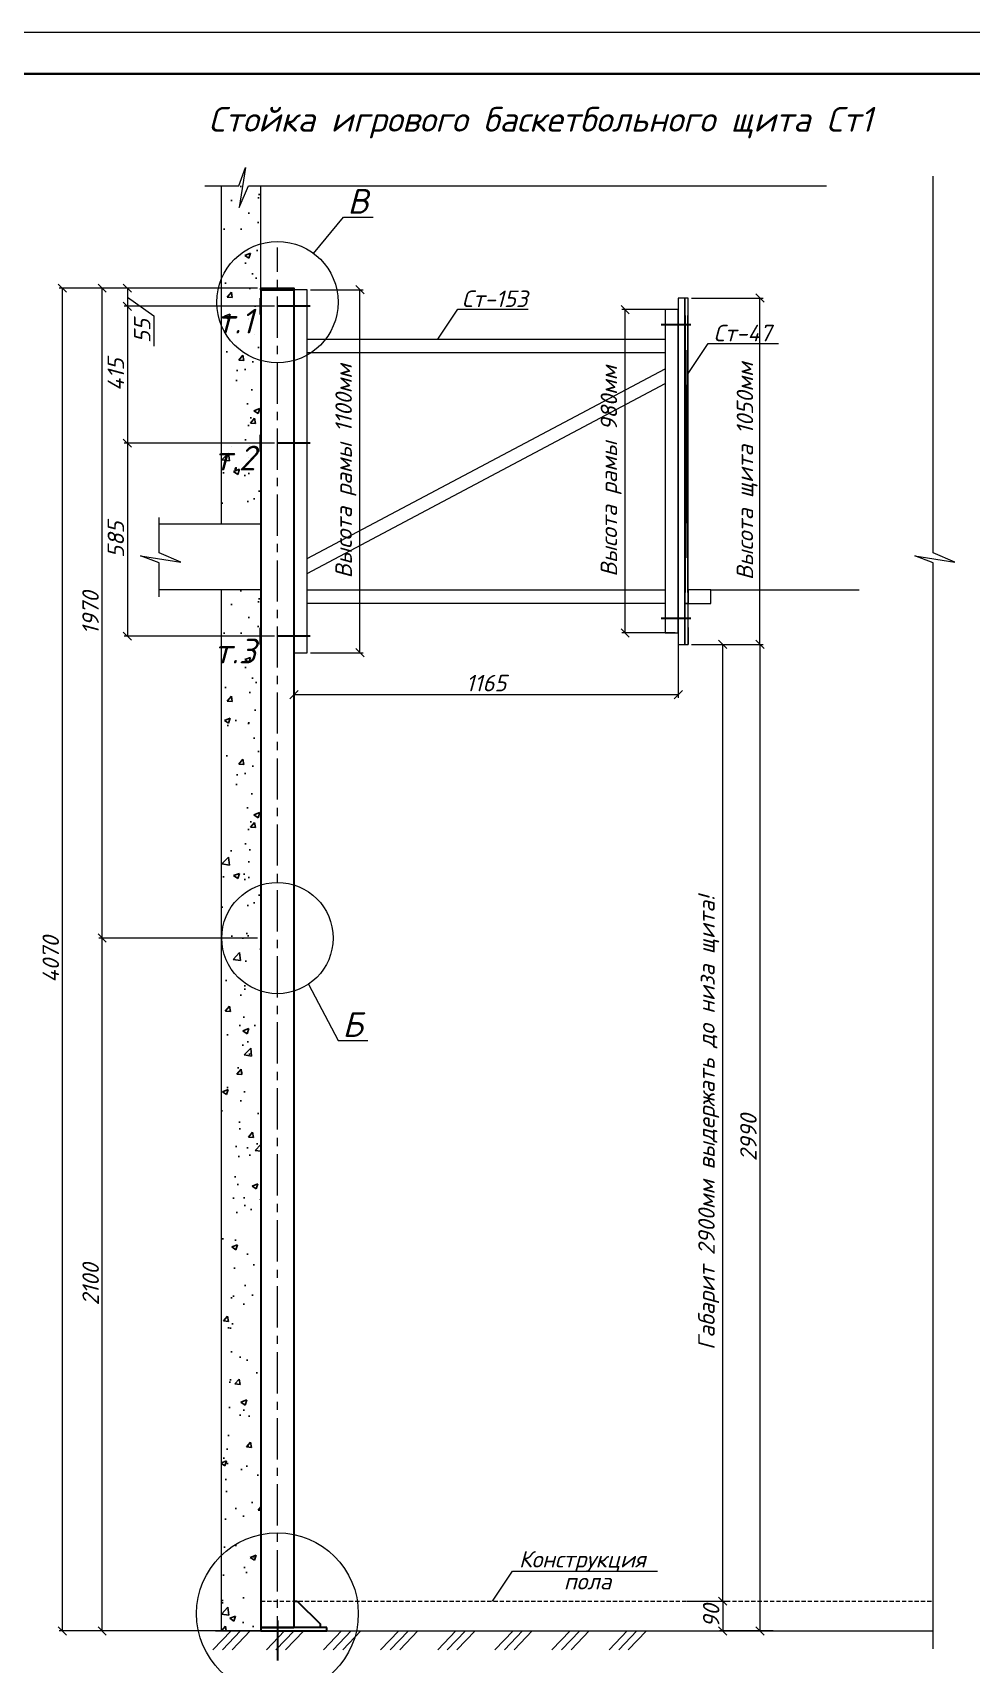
# Model space of a CAD drawing. Header units: millimetres. Extents: x 10124 to 8132345, y -95635 to 1386204.
# Drawn here: x 165391 to 168236, y 58794 to 63740 of the extents above; entities that cross this region are included whole.
import ezdxf

# ---------------------------------------------------------------- set-up
doc = ezdxf.new("R2010")
doc.units = ezdxf.units.MM
doc.linetypes.add('CENTER', pattern=[2, 1.25, -0.25, 0.25, -0.25])
doc.linetypes.add('HIDDEN', pattern=[9.525, 6.35, -3.175])
doc.layers.get('DEFPOINTS').update_dxf_attribs({"color": 1})
for name, color, linetype, lineweight in [('013', 7, 'Continuous', 13), ('030', 7, 'Continuous', 30), ('040', 7, 'Continuous', 40)]:
    doc.layers.add(name, color=color, linetype=linetype, lineweight=lineweight)
doc.layers.add('ФВ-5', color=7, linetype='Continuous')
doc.styles.add('10', font='isocpeui.ttf', dxfattribs={"height": 25})
doc.styles.add('20', font='isocpeui.ttf', dxfattribs={"height": 50})
doc.styles.add('GOST', font='isocpeur.TTF')
doc.dimstyles.new('20', dxfattribs={"dimtxt": 50, "dimasz": 25, "dimexe": 10, "dimexo": 10, "dimgap": 10, "dimtad": 1, "dimtxsty": '20', "dimblk": 'OBLIQUE', "dimcen": 2.5, "dimadec": 0, "dimazin": 0, "dimtfac": 1, "dimtmove": 0, "dimatfit": 3, "dimfxl": 1, "dimlwd": 15, "dimlwe": 15, "dimarcsym": 0})

# ---------------------------------------------------------------- blocks, each defined once
blk = doc.blocks.new('*U2294')
at = {"color": 44, "lineweight": 20, "ltscale": 10}
blk.add_line((420, 297), (0, 297), dxfattribs=at)
at = {"color": 137, "lineweight": 35, "ltscale": 10}
blk.add_line((415, 292), (20, 292), dxfattribs=at)
at = {"color": 44, "lineweight": 13, "style": 'GOST', "oblique": 10, "width": 0.8}
for tag in ['ФОРМАТВЕРТ', 'ФОРМАТГОРИЗ']:
    blk.add_attdef(tag, (368.98, 1.6), '', height=2, dxfattribs=at)
blk = doc.blocks.new('_OBLIQUE')
at = {"color": 0, "linetype": 'ByBlock'}
blk.add_line((-0.5, -0.5), (0.5, 0.5), dxfattribs=at)
blk = doc.blocks.new('*D2237')
at = {"layer": '013', "color": 0, "lineweight": 15, "ltscale": 100, "transparency": 16777216}
for p, q in [((167348.2, 61910.9), (167348.2, 61723.8)), ((166183.2, 61850.9), (166183.2, 61723.8)), ((166183.2, 61733.8), (167348.2, 61733.8))]:
    blk.add_line(p, q, dxfattribs=at)
at = {"layer": 'DEFPOINTS', "color": 0, "ltscale": 100, "transparency": 16777216}
for p in [(167348.2, 61920.9), (166183.2, 61860.9), (167348.2, 61733.8)]:
    blk.add_point(p, dxfattribs=at)
at = {"layer": '013', "color": 0, "lineweight": 15, "ltscale": 100, "transparency": 16777216, "xscale": 25, "yscale": 25, "zscale": 25, "rotation": 180}
blk.add_blockref('_OBLIQUE', (166183.2, 61733.8), dxfattribs=at)
at = {"layer": '013', "color": 0, "lineweight": 15, "ltscale": 100, "transparency": 16777216, "xscale": 25, "yscale": 25, "zscale": 25}
blk.add_blockref('_OBLIQUE', (167348.2, 61733.8), dxfattribs=at)
at = {"layer": '013', "color": 0, "ltscale": 100, "transparency": 16777216, "insert": (166765.7, 61768.8), "char_height": 50, "attachment_point": 5, "style": '20'}
blk.add_mtext('1165', dxfattribs=at)
blk = doc.blocks.new('*D2240')
at = {"layer": '013', "color": 0, "lineweight": 15, "ltscale": 100, "transparency": 16777216}
for p, q in [((167388.2, 62935.9), (167605.6, 62935.9)), ((167595.6, 61885.9), (167595.6, 62935.9)), ((167388.2, 61885.9), (167605.6, 61885.9))]:
    blk.add_line(p, q, dxfattribs=at)
at = {"layer": 'DEFPOINTS', "color": 0, "ltscale": 100, "transparency": 16777216}
for p in [(167378.2, 62935.9), (167595.6, 62935.9), (167378.2, 61885.9)]:
    blk.add_point(p, dxfattribs=at)
at = {"layer": '013', "color": 0, "lineweight": 15, "ltscale": 100, "transparency": 16777216, "xscale": 25, "yscale": 25, "zscale": 25}
for p, rotation in [((167595.6, 62935.9), 90), ((167595.6, 61885.9), 270)]:
    blk.add_blockref('_OBLIQUE', p, dxfattribs=dict(at, rotation=rotation))
at = {"layer": '013', "color": 0, "ltscale": 100, "transparency": 16777216, "insert": (167556.8, 62410.9), "char_height": 50, "attachment_point": 5, "rotation": 90, "style": '20'}
blk.add_mtext('Высота щита 1050мм', dxfattribs=at)
blk = doc.blocks.new('*D2242')
at = {"layer": '013', "color": 0, "lineweight": 15, "ltscale": 100, "transparency": 16777216}
for p, q in [((167338.2, 62900.9), (167177.1, 62900.9)), ((167187.1, 61920.9), (167187.1, 62900.9)), ((167338.2, 61920.9), (167177.1, 61920.9))]:
    blk.add_line(p, q, dxfattribs=at)
at = {"layer": 'DEFPOINTS', "color": 0, "ltscale": 100, "transparency": 16777216}
for p in [(167187.1, 62900.9), (167348.2, 62900.9), (167348.2, 61920.9)]:
    blk.add_point(p, dxfattribs=at)
at = {"layer": '013', "color": 0, "lineweight": 15, "ltscale": 100, "transparency": 16777216, "xscale": 25, "yscale": 25, "zscale": 25}
for p, rotation in [((167187.1, 62900.9), 90), ((167187.1, 61920.9), 270)]:
    blk.add_blockref('_OBLIQUE', p, dxfattribs=dict(at, rotation=rotation))
at = {"layer": '013', "color": 0, "ltscale": 100, "transparency": 16777216, "insert": (167144.6, 62410.9), "char_height": 50, "attachment_point": 5, "rotation": 90, "style": '20'}
blk.add_mtext('Высота рамы 980мм', dxfattribs=at)
blk = doc.blocks.new('*D2245')
at = {"layer": '013', "color": 0, "lineweight": 15, "ltscale": 100, "transparency": 16777216}
for p, q in [((166233.2, 62960.9), (166393.1, 62960.9)), ((166383.1, 61860.9), (166383.1, 62960.9)), ((166233.2, 61860.9), (166393.1, 61860.9))]:
    blk.add_line(p, q, dxfattribs=at)
at = {"layer": 'DEFPOINTS', "color": 0, "ltscale": 100, "transparency": 16777216}
for p in [(166223.2, 62960.9), (166383.1, 62960.9), (166223.2, 61860.9)]:
    blk.add_point(p, dxfattribs=at)
at = {"layer": '013', "color": 0, "lineweight": 15, "ltscale": 100, "transparency": 16777216, "xscale": 25, "yscale": 25, "zscale": 25}
for p, rotation in [((166383.1, 62960.9), 90), ((166383.1, 61860.9), 270)]:
    blk.add_blockref('_OBLIQUE', p, dxfattribs=dict(at, rotation=rotation))
at = {"layer": '013', "color": 0, "ltscale": 100, "transparency": 16777216, "insert": (166340.6, 62410.9), "char_height": 50, "attachment_point": 5, "rotation": 90, "style": '20'}
blk.add_mtext('Высота рамы 1100мм', dxfattribs=at)
blk = doc.blocks.new('*D2248')
at = {"layer": '013', "color": 0, "lineweight": 15, "ltscale": 100, "transparency": 16777216}
for p, q in [((167388.2, 61885.9), (167605.6, 61885.9)), ((167595.6, 61885.9), (167595.6, 58895.9)), ((167338, 58895.9), (167605.6, 58895.9))]:
    blk.add_line(p, q, dxfattribs=at)
at = {"layer": 'DEFPOINTS', "color": 0, "ltscale": 100, "transparency": 16777216}
for p in [(167378.2, 61885.9), (167328, 58895.9), (167595.6, 58895.9)]:
    blk.add_point(p, dxfattribs=at)
at = {"layer": '013', "color": 0, "lineweight": 15, "ltscale": 100, "transparency": 16777216, "xscale": 25, "yscale": 25, "zscale": 25}
for p, rotation in [((167595.6, 61885.9), 90), ((167595.6, 58895.9), 270)]:
    blk.add_blockref('_OBLIQUE', p, dxfattribs=dict(at, rotation=rotation))
at = {"layer": '013', "color": 0, "ltscale": 100, "transparency": 16777216, "insert": (167560.6, 60390.9), "char_height": 50, "attachment_point": 5, "rotation": 90, "style": '20'}
blk.add_mtext('2990', dxfattribs=at)
blk = doc.blocks.new('*D2264')
at = {"layer": '013', "color": 0, "lineweight": 15, "ltscale": 100, "transparency": 16777216}
for p, q in [((167388.2, 61885.9), (167492.8, 61885.9)), ((167482.8, 58985.9), (167482.8, 61885.9)), ((167373.5, 58985.9), (167492.8, 58985.9))]:
    blk.add_line(p, q, dxfattribs=at)
at = {"layer": 'DEFPOINTS', "color": 0, "ltscale": 100, "transparency": 16777216}
for p in [(167378.2, 61885.9), (167482.8, 61885.9), (167363.5, 58985.9)]:
    blk.add_point(p, dxfattribs=at)
at = {"layer": '013', "color": 0, "lineweight": 15, "ltscale": 100, "transparency": 16777216, "xscale": 25, "yscale": 25, "zscale": 25}
for p, rotation in [((167482.8, 61885.9), 90), ((167482.8, 58985.9), 270)]:
    blk.add_blockref('_OBLIQUE', p, dxfattribs=dict(at, rotation=rotation))
at = {"layer": '013', "color": 0, "ltscale": 100, "transparency": 16777216, "insert": (167440.3, 60435.9), "char_height": 50, "attachment_point": 5, "rotation": 90, "style": '20'}
blk.add_mtext('Габарит 2900мм выдержать до низа щита!', dxfattribs=at)
blk = doc.blocks.new('*D2265')
at = {"layer": '013', "color": 0, "lineweight": 15, "ltscale": 100, "transparency": 16777216}
for p, q in [((166073.2, 62965.9), (165471.6, 62965.9)), ((165481.6, 58895.9), (165481.6, 62965.9)), ((166273.2, 58895.9), (165471.6, 58895.9))]:
    blk.add_line(p, q, dxfattribs=at)
at = {"layer": 'DEFPOINTS', "color": 0, "ltscale": 100, "transparency": 16777216}
for p in [(165481.6, 62965.9), (166083.2, 62965.9), (166283.2, 58895.9)]:
    blk.add_point(p, dxfattribs=at)
at = {"layer": '013', "color": 0, "lineweight": 15, "ltscale": 100, "transparency": 16777216, "xscale": 25, "yscale": 25, "zscale": 25}
for p, rotation in [((165481.6, 62965.9), 90), ((165481.6, 58895.9), 270)]:
    blk.add_blockref('_OBLIQUE', p, dxfattribs=dict(at, rotation=rotation))
at = {"layer": '013', "color": 0, "ltscale": 100, "transparency": 16777216, "insert": (165446.3, 60930.9), "char_height": 50, "attachment_point": 5, "rotation": 90, "style": '20'}
blk.add_mtext('4070', dxfattribs=at)
blk = doc.blocks.new('*D2266')
at = {"layer": '013', "color": 0, "lineweight": 15, "ltscale": 100, "transparency": 16777216}
for p, q in [((167373.5, 58985.9), (167492.8, 58985.9)), ((167482.8, 58985.9), (167482.8, 58895.9)), ((167635.7, 58895.9), (167472.8, 58895.9))]:
    blk.add_line(p, q, dxfattribs=at)
at = {"layer": 'DEFPOINTS', "color": 0, "ltscale": 100, "transparency": 16777216}
for p in [(167363.5, 58985.9), (167482.8, 58895.9), (167645.7, 58895.9)]:
    blk.add_point(p, dxfattribs=at)
at = {"layer": '013', "color": 0, "lineweight": 15, "ltscale": 100, "transparency": 16777216, "xscale": 25, "yscale": 25, "zscale": 25}
for p, rotation in [((167482.8, 58985.9), 90), ((167482.8, 58895.9), 270)]:
    blk.add_blockref('_OBLIQUE', p, dxfattribs=dict(at, rotation=rotation))
at = {"layer": '013', "color": 0, "ltscale": 100, "transparency": 16777216, "insert": (167447.8, 58940.9), "char_height": 50, "attachment_point": 5, "rotation": 90, "style": '20'}
blk.add_mtext('90', dxfattribs=at)
blk = doc.blocks.new('*D2292')
at = {"layer": '013', "color": 0, "lineweight": 15, "ltscale": 100, "transparency": 16777216}
for p, q in [((166073.2, 60995.9), (165592.1, 60995.9)), ((165602.1, 58895.9), (165602.1, 60995.9)), ((166073.2, 58895.9), (165592.1, 58895.9))]:
    blk.add_line(p, q, dxfattribs=at)
at = {"layer": 'DEFPOINTS', "color": 0, "ltscale": 100, "transparency": 16777216}
for p in [(165602.1, 60995.9), (166083.2, 60995.9), (166083.2, 58895.9)]:
    blk.add_point(p, dxfattribs=at)
at = {"layer": '013', "color": 0, "lineweight": 15, "ltscale": 100, "transparency": 16777216, "xscale": 25, "yscale": 25, "zscale": 25}
for p, rotation in [((165602.1, 60995.9), 90), ((165602.1, 58895.9), 270)]:
    blk.add_blockref('_OBLIQUE', p, dxfattribs=dict(at, rotation=rotation))
at = {"layer": '013', "color": 0, "ltscale": 100, "transparency": 16777216, "insert": (165567.1, 59945.9), "char_height": 50, "attachment_point": 5, "rotation": 90, "style": '20'}
blk.add_mtext('2100', dxfattribs=at)
blk = doc.blocks.new('*D2293')
at = {"layer": '013', "color": 0, "lineweight": 15, "ltscale": 100, "transparency": 16777216}
for p, q in [((166073.2, 62965.9), (165592.1, 62965.9)), ((165602.1, 60995.9), (165602.1, 62965.9)), ((166073.2, 60995.9), (165592.1, 60995.9))]:
    blk.add_line(p, q, dxfattribs=at)
at = {"layer": 'DEFPOINTS', "color": 0, "ltscale": 100, "transparency": 16777216}
for p in [(165602.1, 62965.9), (166083.2, 62965.9), (166083.2, 60995.9)]:
    blk.add_point(p, dxfattribs=at)
at = {"layer": '013', "color": 0, "lineweight": 15, "ltscale": 100, "transparency": 16777216, "xscale": 25, "yscale": 25, "zscale": 25}
for p, rotation in [((165602.1, 62965.9), 90), ((165602.1, 60995.9), 270)]:
    blk.add_blockref('_OBLIQUE', p, dxfattribs=dict(at, rotation=rotation))
at = {"layer": '013', "color": 0, "ltscale": 100, "transparency": 16777216, "insert": (165566.8, 61980.9), "char_height": 50, "attachment_point": 5, "rotation": 90, "style": '20'}
blk.add_mtext('1970', dxfattribs=at)
blk = doc.blocks.new('*D2495')
at = {"layer": '013', "color": 0, "lineweight": 15, "ltscale": 100, "transparency": 16777216}
for p, q in [((166073.2, 62965.9), (165668.4, 62965.9)), ((165678.4, 62965.9), (165678.4, 62910.9)), ((165678.4, 62938.4), (165758.4, 62881.6)), ((166124.5, 62910.9), (165668.4, 62910.9)), ((165758.4, 62881.6), (165758.4, 62790.2))]:
    blk.add_line(p, q, dxfattribs=at)
at = {"layer": 'DEFPOINTS', "color": 0, "ltscale": 100, "transparency": 16777216}
for p in [(166083.2, 62965.9), (165678.4, 62910.9), (166134.5, 62910.9)]:
    blk.add_point(p, dxfattribs=at)
at = {"layer": '013', "color": 0, "lineweight": 15, "ltscale": 100, "transparency": 16777216, "xscale": 25, "yscale": 25, "zscale": 25}
for p, rotation in [((165678.4, 62965.9), 90), ((165678.4, 62910.9), 270)]:
    blk.add_blockref('_OBLIQUE', p, dxfattribs=dict(at, rotation=rotation))
at = {"layer": '013', "color": 0, "ltscale": 100, "transparency": 16777216, "insert": (165723.4, 62835.9), "char_height": 50, "attachment_point": 5, "rotation": 90, "style": '20'}
blk.add_mtext('55', dxfattribs=at)
blk = doc.blocks.new('*D2496')
at = {"layer": '013', "color": 0, "lineweight": 15, "ltscale": 100, "transparency": 16777216}
for p, q in [((166124.5, 62910.9), (165668.4, 62910.9)), ((165678.4, 62910.9), (165678.4, 62495.9)), ((166124.5, 62495.9), (165668.4, 62495.9))]:
    blk.add_line(p, q, dxfattribs=at)
at = {"layer": 'DEFPOINTS', "color": 0, "ltscale": 100, "transparency": 16777216}
for p in [(166134.5, 62910.9), (165678.4, 62495.9), (166134.5, 62495.9)]:
    blk.add_point(p, dxfattribs=at)
at = {"layer": '013', "color": 0, "lineweight": 15, "ltscale": 100, "transparency": 16777216, "xscale": 25, "yscale": 25, "zscale": 25}
for p, rotation in [((165678.4, 62910.9), 90), ((165678.4, 62495.9), 270)]:
    blk.add_blockref('_OBLIQUE', p, dxfattribs=dict(at, rotation=rotation))
at = {"layer": '013', "color": 0, "ltscale": 100, "transparency": 16777216, "insert": (165643.4, 62703.4), "char_height": 50, "attachment_point": 5, "rotation": 90, "style": '20'}
blk.add_mtext('415', dxfattribs=at)
blk = doc.blocks.new('*D2497')
at = {"layer": '013', "color": 0, "lineweight": 15, "ltscale": 100, "transparency": 16777216}
for p, q in [((166124.5, 62495.9), (165668.4, 62495.9)), ((165678.4, 62495.9), (165678.4, 61910.9)), ((166124.5, 61910.9), (165668.4, 61910.9))]:
    blk.add_line(p, q, dxfattribs=at)
at = {"layer": 'DEFPOINTS', "color": 0, "ltscale": 100, "transparency": 16777216}
for p in [(166134.5, 62495.9), (165678.4, 61910.9), (166134.5, 61910.9)]:
    blk.add_point(p, dxfattribs=at)
at = {"layer": '013', "color": 0, "lineweight": 15, "ltscale": 100, "transparency": 16777216, "xscale": 25, "yscale": 25, "zscale": 25}
for p, rotation in [((165678.4, 62495.9), 90), ((165678.4, 61910.9), 270)]:
    blk.add_blockref('_OBLIQUE', p, dxfattribs=dict(at, rotation=rotation))
at = {"layer": '013', "color": 0, "ltscale": 100, "transparency": 16777216, "insert": (165643.4, 62203.4), "char_height": 50, "attachment_point": 5, "rotation": 90, "style": '20'}
blk.add_mtext('585', dxfattribs=at)

msp = doc.modelspace()

# ---------------------------------------------------------------- hatches: boundary and pattern name
at = {"layer": 'ФВ-5', "ltscale": 100}
h = msp.add_hatch(dxfattribs=at)
h.set_pattern_fill('AR-CONC', color=256)
h.set_pattern_definition([(50, (165963.2, 60120.78), (182.185, -15.939), [19.05, -209.55]), (355, (165963.2, 60120.78), (-35.243, 191.057), [15.24, -167.641]), (100.4514, (165978.38, 60119.45), (146.941, 175.118), [16.19, -178.09]), (46.184, (165963.2, 60171.58), (271.079, -42.042), [28.575, -314.325]), (96.636, (165985.8, 60168.08), (237.404, 247.426), [24.285, -267.136]), (351.184, (165963.2, 60171.58), (237.404, 247.426), [22.86, -251.46]), (21, (165988.6, 60158.88), (151.6144, -102.265), [19.05, -209.55]), (326, (165988.6, 60158.88), (61.802, 184.188), [15.24, -167.64]), (71.4514, (166001.24, 60150.36), (213.416, 81.923), [16.19, -178.09]), (37.5, (165963.2, 60120.78), (3.0886, 84.555), [0, -165.608, 0, -170.18, 0, -168.275]), (7.5, (165963.2, 60120.78), (66.8197, 100.1806), [0, -97.028, 0, -161.798, 0, -64.135]), (327.5, (165906.56, 60120.78), (135.5906, -5.7287), [0, -63.5, 0, -198.12, 0, -262.89]), (317.5, (165881.16, 60120.78), (148.129, 25.4265), [0, -82.55, 0, -131.572, 0, -186.69])])
h.paths.add_polyline_path([(166083.202, 63275.779), (165963.202, 63275.779), (165963.202, 62250.948), (166083.202, 62250.948), (166083.202, 60130.779)])
h = msp.add_hatch(dxfattribs=at)
h.set_pattern_fill('AR-CONC', color=256)
h.set_pattern_definition([(50, (165963.2, 58895.95), (182.185, -15.939), [19.05, -209.55]), (355, (165963.2, 58895.95), (-35.243, 191.057), [15.24, -167.641]), (100.4514, (165978.38, 58894.62), (146.941, 175.118), [16.19, -178.09]), (46.184, (165963.2, 58946.75), (271.079, -42.042), [28.575, -314.325]), (96.636, (165985.8, 58943.24), (237.404, 247.426), [24.285, -267.136]), (351.184, (165963.2, 58946.75), (237.404, 247.426), [22.86, -251.46]), (21, (165988.6, 58934.05), (151.6144, -102.265), [19.05, -209.55]), (326, (165988.6, 58934.05), (61.802, 184.188), [15.24, -167.64]), (71.4514, (166001.24, 58925.53), (213.416, 81.923), [16.19, -178.09]), (37.5, (165963.2, 58895.95), (3.0886, 84.555), [0, -165.608, 0, -170.18, 0, -168.275]), (7.5, (165963.2, 58895.95), (66.8197, 100.1806), [0, -97.028, 0, -161.798, 0, -64.135]), (327.5, (165906.56, 58895.95), (135.5906, -5.7287), [0, -63.5, 0, -198.12, 0, -262.89]), (317.5, (165881.16, 58895.95), (148.129, 25.4265), [0, -82.55, 0, -131.572, 0, -186.69])])
h.paths.add_polyline_path([(166083.202, 62050.948), (165963.202, 62050.948), (165963.202, 58895.948), (166083.202, 58895.948), (166083.202, 58905.948)])

# ---------------------------------------------------------------- linework, layer by layer
at = {"layer": '013', "ltscale": 100}
for p, q in [((165963.202, 62250.948), (165963.202, 63275.779)), ((166083.202, 58905.948), (166083.202, 63275.779)), ((166242.322, 63071.354), (166333.65, 63180.631)), ((166333.65, 63180.631), (166422.962, 63180.631)), ((166083.202, 62250.948), (165774.452, 62250.948)), ((166083.202, 62050.948), (165774.452, 62050.948)), ((165963.202, 58895.948), (165963.202, 62050.948)), ((167446.395, 62050.948), (167896.395, 62050.948)), ((166226.949, 60855.789), (166317.524, 60685.838)), ((166317.524, 60685.838), (166406.835, 60685.838)), ((166183.202, 58905.948), (166183.202, 58995.948)), ((165937.433, 58838.245), (165992.494, 58895.948)), ((165945.13, 58895.948), (168120.941, 58895.948)), ((165966.495, 58838.245), (166021.555, 58895.948)), ((165995.556, 58838.245), (166050.616, 58895.948)), ((166099.649, 58838.245), (166154.709, 58895.948)), ((166128.71, 58838.245), (166183.77, 58895.948)), ((166157.771, 58838.245), (166212.832, 58895.948)), ((166272.76, 58838.245), (166327.821, 58895.948)), ((166301.822, 58838.245), (166356.882, 58895.948)), ((166330.883, 58838.245), (166385.943, 58895.948)), ((166445.872, 58838.245), (166500.932, 58895.948)), ((166474.933, 58838.245), (166529.993, 58895.948)), ((166503.994, 58838.245), (166559.054, 58895.948)), ((166618.983, 58838.245), (166674.043, 58895.948)), ((166648.044, 58838.245), (166703.105, 58895.948)), ((166677.106, 58838.245), (166732.166, 58895.948)), ((166792.095, 58838.245), (166847.155, 58895.948)), ((166821.156, 58838.245), (166876.216, 58895.948)), ((166850.217, 58838.245), (166905.277, 58895.948)), ((166965.206, 58838.245), (167020.266, 58895.948)), ((166994.267, 58838.245), (167049.327, 58895.948)), ((167023.328, 58838.245), (167078.389, 58895.948)), ((167138.317, 58838.245), (167193.378, 58895.948)), ((167167.378, 58838.245), (167222.439, 58895.948)), ((167196.44, 58838.245), (167251.5, 58895.948))]:
    msp.add_line(p, q, dxfattribs=at)
at = {"layer": '013', "linetype": 'CENTER', "ltscale": 100}
msp.add_line((166133.202, 58815.59), (166133.202, 63088.574), dxfattribs=at)
at = {"layer": '013', "color": 5, "ltscale": 100}
msp.add_line((167368.202, 62935.948), (167378.202, 61885.948), dxfattribs=at)
at = {"layer": '013', "color": 1, "ltscale": 100}
for p, q in [((166223.202, 62810.948), (167308.202, 62810.948)), ((166223.202, 62770.948), (167308.202, 62770.948)), ((166223.202, 62146.225), (167308.202, 62721.62)), ((166223.202, 62100.948), (167308.202, 62676.343)), ((166223.202, 62050.948), (166223.202, 62100.948)), ((166223.202, 62050.948), (167308.202, 62050.948)), ((166223.202, 62010.948), (167308.202, 62010.948))]:
    msp.add_line(p, q, dxfattribs=at)
at = {"layer": '013', "linetype": 'HIDDEN', "ltscale": 2}
msp.add_line((166083.202, 58985.948), (168120.941, 58985.948), dxfattribs=at)
at = {"layer": '013', "ltscale": 100}
for points in [[(165912.763, 63275.779), (166016.121, 63275.779), (166036.754, 63331.879), (166017.476, 63210.034), (166045.886, 63275.779), (167797.693, 63275.779)], [(168120.941, 58841.957), (168120.941, 62133.472), (168064.841, 62154.105), (168186.686, 62134.827), (168120.941, 62163.236), (168120.941, 63305.29)], [(166619.613, 62810.948), (166680.348, 62902.047), (166893.104, 62902.047)], [(167378.202, 62707.036), (167438.937, 62798.135), (167651.693, 62798.135)], [(165774.452, 62030.114), (165774.452, 62133.472), (165718.352, 62154.105), (165840.196, 62134.827), (165774.452, 62163.236), (165774.452, 62270.784)], [(167378.202, 62010.365), (167369.387, 62010.365), (167446.395, 62010.365), (167446.395, 62050.948), (167378.202, 62050.948), (167378.202, 62010.365)], [(166784.794, 58985.948), (166845.529, 59077.047), (167284.976, 59077.047)], [(166183.202, 58905.948), (166273.202, 58905.948)]]:
    msp.add_lwpolyline(points, dxfattribs=at)
at = {"layer": '013', "color": 1, "ltscale": 100}
for points in [[(166183.202, 61860.948), (166223.202, 61860.948), (166223.202, 62960.948), (166183.202, 62960.948), (166183.202, 61860.948)], [(167308.202, 61920.948), (167348.202, 61920.948), (167348.202, 62900.948), (167308.202, 62900.948), (167308.202, 61920.948)]]:
    msp.add_lwpolyline(points, dxfattribs=at)
at = {"layer": '013', "color": 5, "ltscale": 100}
for points in [[(167348.202, 62935.948), (167348.202, 62935.948), (167348.202, 61885.948), (167368.202, 61885.948), (167368.202, 62935.948), (167348.202, 62935.948)], [(167368.202, 61885.948), (167378.202, 61885.948), (167378.202, 62935.948), (167368.202, 62935.948), (167368.202, 61885.948)], [(167368.202, 61885.948), (167378.202, 62935.948)]]:
    msp.add_lwpolyline(points, dxfattribs=at)
at = {"layer": '013', "ltscale": 100}
for centre, radius in [((166133.202, 62923.405), 183.837), ((166133.202, 60995.948), 168.621), ((166133.202, 58948.166), 245.094)]:
    msp.add_circle(centre, radius, dxfattribs=at)
at = {"layer": '030', "ltscale": 100}
for p, q in [((166083.202, 62960.948), (166183.202, 62960.948)), ((166083.202, 62960.948), (166083.202, 58905.948)), ((166183.202, 62960.948), (166183.202, 58905.948)), ((166231.912, 62910.948), (166134.492, 62910.948)), ((167296.419, 62855.948), (167386.301, 62855.948)), ((166231.912, 62495.948), (166134.492, 62495.948)), ((167296.419, 61965.948), (167386.301, 61965.948)), ((166231.912, 61910.948), (166134.492, 61910.948)), ((166183.202, 58985.948), (166193.202, 58985.948)), ((166193.202, 58985.948), (166263.202, 58915.948)), ((166083.202, 58905.948), (166183.202, 58905.948)), ((166083.202, 58905.948), (166083.202, 58895.948)), ((166283.202, 58905.948), (166083.202, 58905.948)), ((166133.202, 58927.533), (166133.202, 58806.275)), ((166263.202, 58905.948), (166263.202, 58915.948)), ((166283.202, 58895.948), (166283.202, 58905.948)), ((166083.202, 58895.948), (166283.202, 58895.948))]:
    msp.add_line(p, q, dxfattribs=at)
msp.add_lwpolyline([(166183.202, 62960.948), (166083.202, 62960.948), (166083.202, 62965.948), (166183.202, 62965.948)], close=True, dxfattribs=at)
at = {"layer": '040', "ltscale": 100}
for p, q in [((166083.202, 62885.948), (166083.202, 62935.948)), ((166083.202, 62470.948), (166083.202, 62520.948)), ((166083.202, 61885.948), (166083.202, 61935.948))]:
    msp.add_line(p, q, dxfattribs=at)

# ---------------------------------------------------------------- block references
at = {"xscale": 25, "yscale": 25, "zscale": 25}
msp.add_blockref('*U2294', (164783.367, 56315.306), dxfattribs=at)

# ---------------------------------------------------------------- texts
at = {"color": 0, "lineweight": 9, "attachment_point": 5, "style": '10'}
for s, insert, char_height, width in [('\\pxi1.23419;Стойка игрового баскетбольного щита Ст1', (166884.206, 63467.429), 75, 2080.71577), ('В', (166377.057, 63228.756), 75, 7000), ('Ст-153', (166791.68, 62933.639), 50, 7000), ('т.1', (166004.549, 62865.842), 75, 2080.71577), ('Ст-47', (167542.581, 62829.727), 50, 7000), ('т.2', (166004.549, 62450.842), 75, 2080.71577), ('т.3', (166004.549, 61865.842), 75, 2080.71577), ('Б', (166360.93, 60733.963), 75, 7000)]:
    msp.add_mtext(s, dxfattribs=dict(at, insert=insert, char_height=char_height, width=width))
at = {"color": 0, "lineweight": 9, "insert": (167057.144, 59079.748), "char_height": 50, "width": 626.46402, "attachment_point": 5, "line_spacing_factor": 0.8, "style": '10'}
msp.add_mtext('Конструкция\\P пола', dxfattribs=at)

# ---------------------------------------------------------------- dimensions: what is measured, and where the dimension line sits
at = {"layer": '013', "ltscale": 100}
for base, p1, p2, picture, middle in [((165481.575, 62965.948), (166283.202, 58895.948), (166083.202, 62965.948), '*D2265', (165446.253, 60930.948)), ((165602.107, 62965.948), (166083.202, 60995.948), (166083.202, 62965.948), '*D2293', (165566.785, 61980.948)), ((165678.39, 62495.948), (166134.492, 62910.948), (166134.492, 62495.948), '*D2496', (165643.39, 62703.448)), ((167595.577, 58895.948), (167378.202, 61885.948), (167328.017, 58895.948), '*D2248', (167560.577, 60390.948)), ((165602.107, 60995.948), (166083.202, 58895.948), (166083.202, 60995.948), '*D2292', (165567.107, 59945.948)), ((167482.769, 58895.948), (167363.467, 58985.948), (167645.719, 58895.948), '*D2266', (167447.769, 58940.948))]:
    dim = msp.add_linear_dim(base=base, p1=p1, p2=p2, angle=90, dimstyle='20', dxfattribs=at)
    dim.commit()
    dim.dimension.update_dxf_attribs({"geometry": picture, "text_midpoint": middle})
dim = msp.add_linear_dim(base=(165678.39, 62910.948), p1=(166083.202, 62965.948), p2=(166134.492, 62910.948), angle=90, dimstyle='20', override={"dimtmove": 1}, dxfattribs=at)
dim.commit()
dim.dimension.update_dxf_attribs({"geometry": '*D2495', "text_midpoint": (165758.404, 62871.645), "dimtype": 160})
for base, p1, p2, text, picture, middle in [((166383.128, 62960.948), (166223.202, 61860.948), (166223.202, 62960.948), 'Высота рамы <>мм', '*D2245', (166340.628, 62410.948)), ((167187.108, 62900.948), (167348.202, 61920.948), (167348.202, 62900.948), 'Высота рамы <>мм', '*D2242', (167144.608, 62410.948)), ((167595.577, 62935.948), (167378.202, 61885.948), (167378.202, 62935.948), 'Высота щита <>мм', '*D2240', (167556.827, 62410.948)), ((167482.769, 61885.948), (167363.467, 58985.948), (167378.202, 61885.948), 'Габарит <>мм выдержать до низа щита!', '*D2264', (167440.269, 60435.948))]:
    dim = msp.add_linear_dim(base=base, p1=p1, p2=p2, angle=90, text=text, dimstyle='20', dxfattribs=at)
    dim.commit()
    dim.dimension.update_dxf_attribs({"geometry": picture, "text_midpoint": middle})
dim = msp.add_aligned_dim(p1=(166134.492, 62495.948), p2=(166134.492, 61910.948), distance=-456.103, dimstyle='20', dxfattribs=at)
dim.commit()
dim.dimension.update_dxf_attribs({"geometry": '*D2497', "text_midpoint": (165643.39, 62203.448)})
dim = msp.add_linear_dim(base=(167348.202, 61733.811), p1=(166183.202, 61860.948), p2=(167348.202, 61920.948), dimstyle='20', dxfattribs=at)
dim.commit()
dim.dimension.update_dxf_attribs({"geometry": '*D2237', "text_midpoint": (166765.702, 61768.811)})

doc.saveas('drawing.dxf')
